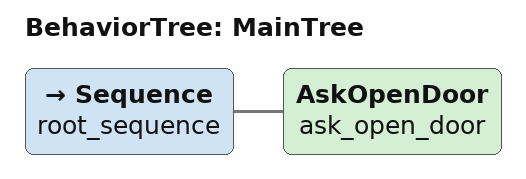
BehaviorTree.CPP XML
<?xml version="1.0" encoding="UTF-8"?>
<root BTCPP_format="4"
      main_tree_to_execute="MainTree">
  <BehaviorTree ID="MainTree">
    <Sequence name="root_sequence">
      <AskOpenDoor name="ask_open_door"/>
    </Sequence>
  </BehaviorTree>

</root>
